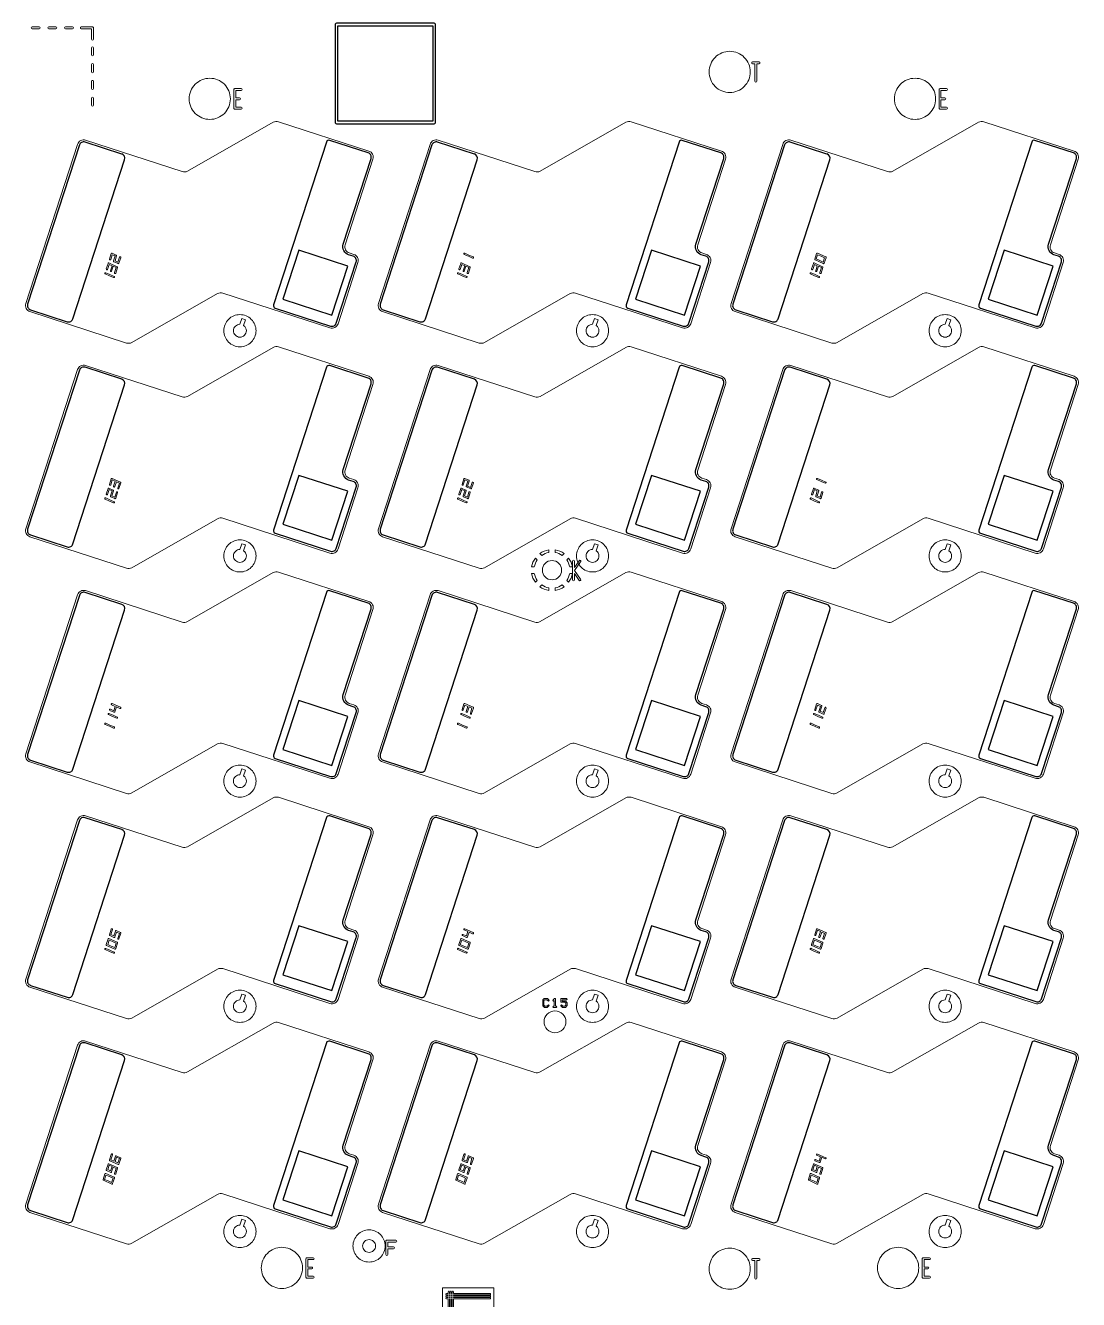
# Model space of a CAD drawing. Extents: x 2864 to 3941, y 2420 to 3182.
# Drawn here: x 3597.3 to 3679.1, y 2861.3 to 2960.3 of the extents above; entities that cross this region are included whole.
import ezdxf

# ---------------------------------------------------------------- set-up
doc = ezdxf.new("R2010")
doc.units = 0
doc.layers.get('0').update_dxf_attribs({"lineweight": 0})
for name, color, linetype in [('barcode', 1, 'Continuous'), ('susa-b', 2, 'Continuous'), ('susb-b', 3, 'Continuous'), ('二维码', 11, 'Continuous')]:
    doc.layers.add(name, color=color, linetype=linetype)

msp = doc.modelspace()

# ---------------------------------------------------------------- linework, layer by layer
for p, q in [((3637.051, 2918.741), (3636.907, 2918.884)), ((3637.952, 2919.321), (3637.952, 2919.524)), ((3636.907, 2917.003), (3637.051, 2917.146)), ((3638.429, 2883.967), (3638.528, 2883.967))]:
    msp.add_line(p, q)
at = {"linetype": 'Continuous'}
for points in [[(3629.154, 2952.738), (3629.154, 2960.338, 0.414228), (3629.054, 2960.438), (3621.454, 2960.438, 0.414228), (3621.354, 2960.338), (3621.354, 2952.738, 0.414228), (3621.454, 2952.638), (3629.054, 2952.638, 0.414228)], [(3598.353, 2960.002, 1), (3598.353, 2960.153), (3597.803, 2960.153, 1), (3597.803, 2960.002)], [(3599.653, 2960.002, 1), (3599.653, 2960.153), (3599.103, 2960.153, 1), (3599.103, 2960.002)], [(3600.953, 2960.002, 1), (3600.953, 2960.153), (3600.403, 2960.153, 1), (3600.403, 2960.002)], [(3602.578, 2959.203), (3602.578, 2960.077, 0.414239), (3602.503, 2960.153), (3601.628, 2960.153, 1), (3601.628, 2960.002), (3602.427, 2960.002), (3602.427, 2959.203, 1)], [(3602.578, 2957.978), (3602.578, 2958.528, 1), (3602.427, 2958.528), (3602.427, 2957.978, 1)], [(3653.61, 2956.661, 0.414214), (3652.01, 2958.261, 0.414214), (3650.41, 2956.661, 0.414214), (3652.01, 2955.061, 0.414214)], [(3602.578, 2956.678), (3602.578, 2957.228, 1), (3602.427, 2957.228), (3602.427, 2956.678, 1)], [(3654.288, 2957.301, 1), (3654.288, 2957.451), (3654.04, 2957.451), (3653.792, 2957.451, 1), (3653.792, 2957.301), (3653.965, 2957.301), (3653.965, 2955.936, 1), (3654.115, 2955.936), (3654.115, 2957.301)], [(3602.578, 2955.378), (3602.578, 2955.928, 1), (3602.427, 2955.928), (3602.427, 2955.378, 1)], [(3613.21, 2954.57, 0.414215), (3611.61, 2956.17, 0.414215), (3610.01, 2954.57, 0.414215), (3611.61, 2952.97, 0.414215)], [(3668.01, 2954.57, 0.414215), (3666.41, 2956.17, 0.414215), (3664.81, 2954.57, 0.414215), (3666.41, 2952.97, 0.414215)], [(3602.578, 2954.078), (3602.578, 2954.628, 1), (3602.427, 2954.628), (3602.427, 2954.078, 1)], [(3624.29, 2949.88, 0.41422), (3623.968, 2950.51), (3616.948, 2952.792, 0.211093), (3616.546, 2952.75), (3609.879, 2948.951, -0.211093), (3609.477, 2948.91), (3601.961, 2951.352, 0.41422), (3601.331, 2951.031), (3597.314, 2938.668, 0.414215), (3597.635, 2938.038), (3605.151, 2935.595, 0.211093), (3605.553, 2935.637), (3612.22, 2939.436, -0.211091), (3612.622, 2939.477), (3620.951, 2936.77, 0.414218), (3621.581, 2937.091), (3623.126, 2941.847, 0.414217), (3622.805, 2942.477), (3622.447, 2942.593, -0.414216), (3622.126, 2943.223)], [(3651.69, 2949.88, 0.41422), (3651.368, 2950.51), (3644.348, 2952.792, 0.211093), (3643.946, 2952.75), (3637.279, 2948.951, -0.211093), (3636.877, 2948.91), (3629.361, 2951.352, 0.41422), (3628.731, 2951.031), (3624.714, 2938.668, 0.414215), (3625.035, 2938.038), (3632.551, 2935.595, 0.211093), (3632.953, 2935.637), (3639.62, 2939.436, -0.211091), (3640.022, 2939.477), (3648.351, 2936.77, 0.414218), (3648.981, 2937.091), (3650.526, 2941.847, 0.414217), (3650.205, 2942.477), (3649.847, 2942.593, -0.414216), (3649.526, 2943.223)], [(3679.09, 2949.88, 0.41422), (3678.768, 2950.51), (3671.748, 2952.792, 0.211093), (3671.346, 2952.75), (3664.679, 2948.951, -0.211093), (3664.277, 2948.91), (3656.761, 2951.352, 0.41422), (3656.131, 2951.031), (3652.114, 2938.668, 0.414215), (3652.435, 2938.038), (3659.951, 2935.595, 0.211093), (3660.353, 2935.637), (3667.02, 2939.436, -0.211091), (3667.422, 2939.477), (3675.751, 2936.77, 0.414218), (3676.381, 2937.091), (3677.926, 2941.847, 0.414217), (3677.605, 2942.477), (3677.247, 2942.593, -0.414216), (3676.926, 2943.223)], [(3604.694, 2942.227, 1), (3604.599, 2942.257), (3604.475, 2941.878), (3604.246, 2941.981), (3604.373, 2942.37, 0.385532), (3604.346, 2942.431), (3604.025, 2942.574, 0.447551), (3603.957, 2942.544), (3603.816, 2942.112, 1), (3603.911, 2942.081), (3604.035, 2942.46), (3604.264, 2942.358), (3604.137, 2941.969, 0.385532), (3604.165, 2941.908), (3604.485, 2941.764, 0.447551), (3604.554, 2941.795)], [(3632.067, 2942.288), (3631.746, 2942.431), (3631.425, 2942.574, 1), (3631.384, 2942.483), (3631.705, 2942.34), (3632.026, 2942.196, 1)], [(3659.494, 2942.226, 0.385532), (3659.467, 2942.288), (3658.825, 2942.574, 0.447551), (3658.757, 2942.544), (3658.616, 2942.112, 0.385532), (3658.644, 2942.051), (3659.285, 2941.764, 0.447551), (3659.354, 2941.795)], [(3604.446, 2941.465, 0.385532), (3604.419, 2941.527), (3603.777, 2941.813, 0.447551), (3603.709, 2941.783), (3603.569, 2941.351, 1), (3603.664, 2941.32), (3603.787, 2941.699), (3604.017, 2941.597), (3603.89, 2941.208, 1), (3603.985, 2941.177), (3604.108, 2941.556), (3604.338, 2941.454), (3604.211, 2941.065, 1), (3604.306, 2941.034)], [(3631.846, 2941.465, 0.385532), (3631.819, 2941.527), (3631.177, 2941.813, 0.447551), (3631.109, 2941.783), (3630.969, 2941.351, 1), (3631.064, 2941.32), (3631.187, 2941.699), (3631.417, 2941.597), (3631.29, 2941.208, 1), (3631.385, 2941.177), (3631.508, 2941.556), (3631.738, 2941.454), (3631.611, 2941.065, 1), (3631.706, 2941.034)], [(3659.246, 2941.465, 0.385532), (3659.219, 2941.527), (3658.577, 2941.813, 0.447551), (3658.509, 2941.783), (3658.369, 2941.351, 1), (3658.464, 2941.32), (3658.587, 2941.699), (3658.817, 2941.597), (3658.69, 2941.208, 1), (3658.785, 2941.177), (3658.908, 2941.556), (3659.138, 2941.454), (3659.011, 2941.065, 1), (3659.106, 2941.034)], [(3604.172, 2940.766), (3603.851, 2940.909), (3603.53, 2941.053, 1), (3603.489, 2940.961), (3603.81, 2940.818), (3604.131, 2940.675, 1)], [(3631.572, 2940.766), (3631.251, 2940.909), (3630.93, 2941.053, 1), (3630.889, 2940.961), (3631.21, 2940.818), (3631.531, 2940.675, 1)], [(3658.972, 2940.766), (3658.651, 2940.909), (3658.33, 2941.053, 1), (3658.289, 2940.961), (3658.61, 2940.818), (3658.931, 2940.675, 1)], [(3615.202, 2936.551, 0.414215), (3613.952, 2937.801, 0.414215), (3612.702, 2936.551, 0.414215), (3613.952, 2935.301, 0.414215)], [(3614.452, 2936.551, -0.414217), (3613.952, 2936.051, -0.414217), (3613.452, 2936.551, -0.414217), (3613.952, 2937.051, -0.002897), (3613.957, 2937.051), (3614.103, 2937.502), (3614.388, 2937.409), (3614.242, 2936.958, -0.242589)], [(3642.602, 2936.551, 0.414215), (3641.352, 2937.801, 0.414215), (3640.102, 2936.551, 0.414215), (3641.352, 2935.301, 0.414215)], [(3641.852, 2936.551, -0.414217), (3641.352, 2936.051, -0.414217), (3640.852, 2936.551, -0.414217), (3641.352, 2937.051, -0.002897), (3641.357, 2937.051), (3641.503, 2937.502), (3641.788, 2937.409), (3641.642, 2936.958, -0.242589)], [(3670.002, 2936.551, 0.414215), (3668.752, 2937.801, 0.414215), (3667.502, 2936.551, 0.414215), (3668.752, 2935.301, 0.414215)], [(3669.252, 2936.551, -0.414217), (3668.752, 2936.051, -0.414217), (3668.252, 2936.551, -0.414217), (3668.752, 2937.051, -0.002897), (3668.757, 2937.051), (3668.903, 2937.502), (3669.188, 2937.409), (3669.042, 2936.958, -0.242589)], [(3624.29, 2932.38, 0.41422), (3623.968, 2933.01), (3616.948, 2935.292, 0.211093), (3616.546, 2935.25), (3609.879, 2931.451, -0.211093), (3609.477, 2931.41), (3601.961, 2933.852, 0.41422), (3601.331, 2933.531), (3597.314, 2921.168, 0.414215), (3597.635, 2920.538), (3605.151, 2918.095, 0.211093), (3605.553, 2918.137), (3612.22, 2921.936, -0.211091), (3612.622, 2921.977), (3620.951, 2919.27, 0.414218), (3621.581, 2919.591), (3623.126, 2924.347, 0.414217), (3622.805, 2924.977), (3622.447, 2925.093, -0.414216), (3622.126, 2925.723)], [(3651.69, 2932.38, 0.41422), (3651.368, 2933.01), (3644.348, 2935.292, 0.211093), (3643.946, 2935.25), (3637.279, 2931.451, -0.211093), (3636.877, 2931.41), (3629.361, 2933.852, 0.41422), (3628.731, 2933.531), (3624.714, 2921.168, 0.414215), (3625.035, 2920.538), (3632.551, 2918.095, 0.211093), (3632.953, 2918.137), (3639.62, 2921.936, -0.211091), (3640.022, 2921.977), (3648.351, 2919.27, 0.414218), (3648.981, 2919.591), (3650.526, 2924.347, 0.414217), (3650.205, 2924.977), (3649.847, 2925.093, -0.414216), (3649.526, 2925.723)], [(3679.09, 2932.38, 0.41422), (3678.768, 2933.01), (3671.748, 2935.292, 0.211093), (3671.346, 2935.25), (3664.679, 2931.451, -0.211093), (3664.277, 2931.41), (3656.761, 2933.852, 0.41422), (3656.131, 2933.531), (3652.114, 2921.168, 0.414215), (3652.435, 2920.538), (3659.951, 2918.095, 0.211093), (3660.353, 2918.137), (3667.02, 2921.936, -0.211091), (3667.422, 2921.977), (3675.751, 2919.27, 0.414218), (3676.381, 2919.591), (3677.926, 2924.347, 0.414217), (3677.605, 2924.977), (3677.247, 2925.093, -0.414216), (3676.926, 2925.723)], [(3604.694, 2924.726, 0.385532), (3604.667, 2924.788), (3604.025, 2925.074, 0.447551), (3603.957, 2925.044), (3603.816, 2924.612, 1), (3603.911, 2924.581), (3604.035, 2924.96), (3604.264, 2924.858), (3604.137, 2924.469, 1), (3604.232, 2924.438), (3604.356, 2924.817), (3604.585, 2924.715), (3604.458, 2924.325, 1), (3604.553, 2924.294)], [(3632.094, 2924.727, 1), (3631.999, 2924.757), (3631.875, 2924.378), (3631.646, 2924.481), (3631.773, 2924.87, 0.385532), (3631.746, 2924.931), (3631.425, 2925.074, 0.447551), (3631.357, 2925.044), (3631.216, 2924.612, 1), (3631.311, 2924.581), (3631.435, 2924.96), (3631.664, 2924.858), (3631.537, 2924.469, 0.385532), (3631.565, 2924.408), (3631.885, 2924.264, 0.447551), (3631.954, 2924.295)], [(3659.467, 2924.788), (3659.146, 2924.931), (3658.825, 2925.074, 1), (3658.784, 2924.983), (3659.105, 2924.84), (3659.426, 2924.696, 1)], [(3604.172, 2923.266), (3603.851, 2923.409), (3603.53, 2923.553, 1), (3603.489, 2923.461), (3603.81, 2923.318), (3604.131, 2923.175, 1)], [(3604.447, 2923.966, 1), (3604.351, 2923.997), (3604.228, 2923.617), (3603.999, 2923.72), (3604.126, 2924.109, 0.385532), (3604.098, 2924.17), (3603.777, 2924.313, 0.447551), (3603.709, 2924.283), (3603.569, 2923.851, 1), (3603.664, 2923.82), (3603.787, 2924.199), (3604.017, 2924.097), (3603.89, 2923.708, 0.385532), (3603.917, 2923.647), (3604.238, 2923.503, 0.447551), (3604.306, 2923.534)], [(3631.572, 2923.266), (3631.251, 2923.409), (3630.93, 2923.553, 1), (3630.889, 2923.461), (3631.21, 2923.318), (3631.531, 2923.175, 1)], [(3631.847, 2923.966, 1), (3631.751, 2923.997), (3631.628, 2923.617), (3631.399, 2923.72), (3631.526, 2924.109, 0.385532), (3631.498, 2924.17), (3631.177, 2924.313, 0.447551), (3631.109, 2924.283), (3630.969, 2923.851, 1), (3631.064, 2923.82), (3631.187, 2924.199), (3631.417, 2924.097), (3631.29, 2923.708, 0.385532), (3631.317, 2923.647), (3631.638, 2923.503, 0.447551), (3631.706, 2923.534)], [(3658.972, 2923.266), (3658.651, 2923.409), (3658.33, 2923.553, 1), (3658.289, 2923.461), (3658.61, 2923.318), (3658.931, 2923.175, 1)], [(3659.247, 2923.966, 1), (3659.151, 2923.997), (3659.028, 2923.617), (3658.799, 2923.72), (3658.926, 2924.109, 0.385532), (3658.898, 2924.17), (3658.577, 2924.313, 0.447551), (3658.509, 2924.283), (3658.369, 2923.851, 1), (3658.464, 2923.82), (3658.587, 2924.199), (3658.817, 2924.097), (3658.69, 2923.708, 0.385532), (3658.717, 2923.647), (3659.038, 2923.503, 0.447551), (3659.106, 2923.534)], [(3615.202, 2919.051, 0.414215), (3613.952, 2920.301, 0.414215), (3612.702, 2919.051, 0.414215), (3613.952, 2917.801, 0.414215)], [(3614.452, 2919.051, -0.414217), (3613.952, 2918.551, -0.414217), (3613.452, 2919.051, -0.414217), (3613.952, 2919.551, -0.002897), (3613.957, 2919.551), (3614.103, 2920.002), (3614.388, 2919.909), (3614.242, 2919.458, -0.242589)], [(3642.602, 2919.051, 0.414215), (3641.352, 2920.301, 0.414215), (3640.102, 2919.051, 0.414215), (3641.352, 2917.801, 0.414215)], [(3641.852, 2919.051, -0.414217), (3641.352, 2918.551, -0.414217), (3640.852, 2919.051, -0.414217), (3641.352, 2919.551, -0.002897), (3641.357, 2919.551), (3641.503, 2920.002), (3641.788, 2919.909), (3641.642, 2919.458, -0.242589)], [(3670.002, 2919.051, 0.414215), (3668.752, 2920.301, 0.414215), (3667.502, 2919.051, 0.414215), (3668.752, 2917.801, 0.414215)], [(3669.252, 2919.051, -0.414217), (3668.752, 2918.551, -0.414217), (3668.252, 2919.051, -0.414217), (3668.752, 2919.551, -0.002897), (3668.757, 2919.551), (3668.903, 2920.002), (3669.188, 2919.909), (3669.042, 2919.458, -0.242589)], [(3638.952, 2917.943, 0.414216), (3638.202, 2918.693, 0.414216), (3637.452, 2917.943, 0.414216), (3638.202, 2917.193, 0.414216)], [(3624.29, 2914.88, 0.41422), (3623.968, 2915.51), (3616.948, 2917.792, 0.211093), (3616.546, 2917.75), (3609.879, 2913.951, -0.211093), (3609.477, 2913.91), (3601.961, 2916.352, 0.41422), (3601.331, 2916.031), (3597.314, 2903.668, 0.414215), (3597.635, 2903.038), (3605.151, 2900.595, 0.211093), (3605.553, 2900.637), (3612.22, 2904.436, -0.211091), (3612.622, 2904.477), (3620.951, 2901.77, 0.414218), (3621.581, 2902.091), (3623.126, 2906.847, 0.414217), (3622.805, 2907.477), (3622.447, 2907.593, -0.414216), (3622.126, 2908.223)], [(3651.69, 2914.88, 0.41422), (3651.368, 2915.51), (3644.348, 2917.792, 0.211093), (3643.946, 2917.75), (3637.279, 2913.951, -0.211093), (3636.877, 2913.91), (3629.361, 2916.352, 0.41422), (3628.731, 2916.031), (3624.714, 2903.668, 0.414215), (3625.035, 2903.038), (3632.551, 2900.595, 0.211093), (3632.953, 2900.637), (3639.62, 2904.436, -0.211091), (3640.022, 2904.477), (3648.351, 2901.77, 0.414218), (3648.981, 2902.091), (3650.526, 2906.847, 0.414217), (3650.205, 2907.477), (3649.847, 2907.593, -0.414216), (3649.526, 2908.223)], [(3679.09, 2914.88, 0.41422), (3678.768, 2915.51), (3671.748, 2917.792, 0.211093), (3671.346, 2917.75), (3664.679, 2913.951, -0.211093), (3664.277, 2913.91), (3656.761, 2916.352, 0.41422), (3656.131, 2916.031), (3652.114, 2903.668, 0.414215), (3652.435, 2903.038), (3659.951, 2900.595, 0.211093), (3660.353, 2900.637), (3667.02, 2904.436, -0.211091), (3667.422, 2904.477), (3675.751, 2901.77, 0.414218), (3676.381, 2902.091), (3677.926, 2906.847, 0.414217), (3677.605, 2907.477), (3677.247, 2907.593, -0.414216), (3676.926, 2908.223)], [(3604.419, 2906.527), (3604.098, 2906.67), (3603.777, 2906.813, 1), (3603.737, 2906.722), (3604.058, 2906.579), (3604.379, 2906.435, 1)], [(3604.667, 2907.288), (3604.025, 2907.574, 1), (3603.984, 2907.483), (3604.264, 2907.358), (3604.155, 2907.022), (3603.884, 2907.142, 1), (3603.844, 2907.051), (3604.165, 2906.908, 0.447551), (3604.233, 2906.938), (3604.356, 2907.317), (3604.626, 2907.196, 1)], [(3631.819, 2906.527), (3631.498, 2906.67), (3631.177, 2906.813, 1), (3631.137, 2906.722), (3631.458, 2906.579), (3631.779, 2906.435, 1)], [(3632.094, 2907.226, 0.385532), (3632.067, 2907.288), (3631.425, 2907.574, 0.447551), (3631.357, 2907.544), (3631.216, 2907.112, 1), (3631.311, 2907.081), (3631.435, 2907.46), (3631.664, 2907.358), (3631.537, 2906.969, 1), (3631.632, 2906.938), (3631.756, 2907.317), (3631.985, 2907.215), (3631.858, 2906.825, 1), (3631.953, 2906.794)], [(3659.219, 2906.527), (3658.898, 2906.67), (3658.577, 2906.813, 1), (3658.537, 2906.722), (3658.858, 2906.579), (3659.179, 2906.435, 1)], [(3659.494, 2907.227, 1), (3659.399, 2907.257), (3659.275, 2906.878), (3659.046, 2906.981), (3659.173, 2907.37, 0.385532), (3659.146, 2907.431), (3658.825, 2907.574, 0.447551), (3658.757, 2907.544), (3658.616, 2907.112, 1), (3658.711, 2907.081), (3658.835, 2907.46), (3659.064, 2907.358), (3658.937, 2906.969, 0.385532), (3658.965, 2906.908), (3659.285, 2906.764, 0.447551), (3659.354, 2906.795)], [(3604.172, 2905.766), (3603.851, 2905.909), (3603.53, 2906.053, 1), (3603.489, 2905.961), (3603.81, 2905.818), (3604.131, 2905.675, 1)], [(3631.572, 2905.766), (3631.251, 2905.909), (3630.93, 2906.053, 1), (3630.889, 2905.961), (3631.21, 2905.818), (3631.531, 2905.675, 1)], [(3658.972, 2905.766), (3658.651, 2905.909), (3658.33, 2906.053, 1), (3658.289, 2905.961), (3658.61, 2905.818), (3658.931, 2905.675, 1)], [(3615.202, 2901.551, 0.414215), (3613.952, 2902.801, 0.414215), (3612.702, 2901.551, 0.414215), (3613.952, 2900.301, 0.414215)], [(3642.602, 2901.551, 0.414215), (3641.352, 2902.801, 0.414215), (3640.102, 2901.551, 0.414215), (3641.352, 2900.301, 0.414215)], [(3670.002, 2901.551, 0.414215), (3668.752, 2902.801, 0.414215), (3667.502, 2901.551, 0.414215), (3668.752, 2900.301, 0.414215)], [(3614.452, 2901.551, -0.414217), (3613.952, 2901.051, -0.414217), (3613.452, 2901.551, -0.414217), (3613.952, 2902.051, -0.002897), (3613.957, 2902.051), (3614.103, 2902.502), (3614.388, 2902.409), (3614.242, 2901.958, -0.242589)], [(3641.852, 2901.551, -0.414217), (3641.352, 2901.051, -0.414217), (3640.852, 2901.551, -0.414217), (3641.352, 2902.051, -0.002897), (3641.357, 2902.051), (3641.503, 2902.502), (3641.788, 2902.409), (3641.642, 2901.958, -0.242589)], [(3669.252, 2901.551, -0.414217), (3668.752, 2901.051, -0.414217), (3668.252, 2901.551, -0.414217), (3668.752, 2902.051, -0.002897), (3668.757, 2902.051), (3668.903, 2902.502), (3669.188, 2902.409), (3669.042, 2901.958, -0.242589)], [(3624.29, 2897.38, 0.41422), (3623.968, 2898.01), (3616.948, 2900.292, 0.211093), (3616.546, 2900.25), (3609.879, 2896.451, -0.211093), (3609.477, 2896.41), (3601.961, 2898.852, 0.41422), (3601.331, 2898.531), (3597.314, 2886.168, 0.414215), (3597.635, 2885.538), (3605.151, 2883.095, 0.211093), (3605.553, 2883.137), (3612.22, 2886.936, -0.211091), (3612.622, 2886.977), (3620.951, 2884.27, 0.414218), (3621.581, 2884.591), (3623.126, 2889.347, 0.414217), (3622.805, 2889.977), (3622.447, 2890.093, -0.414216), (3622.126, 2890.723)], [(3651.69, 2897.38, 0.41422), (3651.368, 2898.01), (3644.348, 2900.292, 0.211093), (3643.946, 2900.25), (3637.279, 2896.451, -0.211093), (3636.877, 2896.41), (3629.361, 2898.852, 0.41422), (3628.731, 2898.531), (3624.714, 2886.168, 0.414215), (3625.035, 2885.538), (3632.551, 2883.095, 0.211093), (3632.953, 2883.137), (3639.62, 2886.936, -0.211091), (3640.022, 2886.977), (3648.351, 2884.27, 0.414218), (3648.981, 2884.591), (3650.526, 2889.347, 0.414217), (3650.205, 2889.977), (3649.847, 2890.093, -0.414216), (3649.526, 2890.723)], [(3679.09, 2897.38, 0.41422), (3678.768, 2898.01), (3671.748, 2900.292, 0.211093), (3671.346, 2900.25), (3664.679, 2896.451, -0.211093), (3664.277, 2896.41), (3656.761, 2898.852, 0.41422), (3656.131, 2898.531), (3652.114, 2886.168, 0.414215), (3652.435, 2885.538), (3659.951, 2883.095, 0.211093), (3660.353, 2883.137), (3667.02, 2886.936, -0.211091), (3667.422, 2886.977), (3675.751, 2884.27, 0.414218), (3676.381, 2884.591), (3677.926, 2889.347, 0.414217), (3677.605, 2889.977), (3677.247, 2890.093, -0.414216), (3676.926, 2890.723)], [(3604.694, 2889.726, 0.385532), (3604.667, 2889.788), (3604.346, 2889.931, 0.447551), (3604.278, 2889.9), (3604.155, 2889.522), (3603.925, 2889.624), (3604.052, 2890.013, 1), (3603.957, 2890.044), (3603.816, 2889.612, 0.385532), (3603.844, 2889.551), (3604.165, 2889.408, 0.447551), (3604.233, 2889.438), (3604.356, 2889.817), (3604.585, 2889.715), (3604.458, 2889.325, 1), (3604.553, 2889.294)], [(3632.067, 2889.788), (3631.425, 2890.074, 1), (3631.384, 2889.983), (3631.664, 2889.858), (3631.555, 2889.522), (3631.284, 2889.642, 1), (3631.244, 2889.551), (3631.565, 2889.408, 0.447551), (3631.633, 2889.438), (3631.756, 2889.817), (3632.026, 2889.696, 1)], [(3659.494, 2889.726, 0.385532), (3659.467, 2889.788), (3658.825, 2890.074, 0.447551), (3658.757, 2890.044), (3658.616, 2889.612, 1), (3658.711, 2889.581), (3658.835, 2889.96), (3659.064, 2889.858), (3658.937, 2889.469, 1), (3659.032, 2889.438), (3659.156, 2889.817), (3659.385, 2889.715), (3659.258, 2889.325, 1), (3659.353, 2889.294)], [(3604.446, 2888.965, 0.385532), (3604.419, 2889.027), (3603.777, 2889.313, 0.447551), (3603.709, 2889.283), (3603.569, 2888.851, 0.385532), (3603.596, 2888.79), (3604.238, 2888.503, 0.447551), (3604.306, 2888.534)], [(3631.846, 2888.965, 0.385532), (3631.819, 2889.027), (3631.177, 2889.313, 0.447551), (3631.109, 2889.283), (3630.969, 2888.851, 0.385532), (3630.996, 2888.79), (3631.638, 2888.503, 0.447551), (3631.706, 2888.534)], [(3659.246, 2888.965, 0.385532), (3659.219, 2889.027), (3658.577, 2889.313, 0.447551), (3658.509, 2889.283), (3658.369, 2888.851, 0.385532), (3658.396, 2888.79), (3659.038, 2888.503, 0.447551), (3659.106, 2888.534)], [(3604.172, 2888.266), (3603.851, 2888.409), (3603.53, 2888.553, 1), (3603.489, 2888.461), (3603.81, 2888.318), (3604.131, 2888.175, 1)], [(3631.572, 2888.266), (3631.251, 2888.409), (3630.93, 2888.553, 1), (3630.889, 2888.461), (3631.21, 2888.318), (3631.531, 2888.175, 1)], [(3658.972, 2888.266), (3658.651, 2888.409), (3658.33, 2888.553, 1), (3658.289, 2888.461), (3658.61, 2888.318), (3658.931, 2888.175, 1)], [(3615.202, 2884.051, 0.414215), (3613.952, 2885.301, 0.414215), (3612.702, 2884.051, 0.414215), (3613.952, 2882.801, 0.414215)], [(3614.452, 2884.051, -0.414217), (3613.952, 2883.551, -0.414217), (3613.452, 2884.051, -0.414217), (3613.952, 2884.551, -0.002897), (3613.957, 2884.551), (3614.103, 2885.002), (3614.388, 2884.909), (3614.242, 2884.458, -0.242589)], [(3642.602, 2884.051, 0.414215), (3641.352, 2885.301, 0.414215), (3640.102, 2884.051, 0.414215), (3641.352, 2882.801, 0.414215)], [(3641.852, 2884.051, -0.414217), (3641.352, 2883.551, -0.414217), (3640.852, 2884.051, -0.414217), (3641.352, 2884.551, -0.002897), (3641.357, 2884.551), (3641.503, 2885.002), (3641.788, 2884.909), (3641.642, 2884.458, -0.242589)], [(3670.002, 2884.051, 0.414215), (3668.752, 2885.301, 0.414215), (3667.502, 2884.051, 0.414215), (3668.752, 2882.801, 0.414215)], [(3669.252, 2884.051, -0.414217), (3668.752, 2883.551, -0.414217), (3668.252, 2884.051, -0.414217), (3668.752, 2884.551, -0.002897), (3668.757, 2884.551), (3668.903, 2885.002), (3669.188, 2884.909), (3669.042, 2884.458, -0.242589)], [(3637.963, 2884.081, 1), (3637.892, 2884.151), (3637.807, 2884.067), (3637.65, 2884.067), (3637.58, 2884.137), (3637.58, 2884.493), (3637.65, 2884.563), (3637.807, 2884.563), (3637.892, 2884.478, 1), (3637.963, 2884.549), (3637.864, 2884.648, 0.200121), (3637.828, 2884.663), (3637.629, 2884.663, 0.200121), (3637.594, 2884.648), (3637.495, 2884.549, 0.200121), (3637.48, 2884.513), (3637.48, 2884.116, 0.200121), (3637.495, 2884.08), (3637.594, 2883.981, 0.200121), (3637.629, 2883.967), (3637.828, 2883.967, 0.200121), (3637.864, 2883.981)], [(3639.377, 2884.116), (3639.377, 2884.315, 0.200121), (3639.363, 2884.35), (3639.264, 2884.449, 0.200121), (3639.228, 2884.464), (3638.98, 2884.464), (3638.98, 2884.563), (3639.327, 2884.563, 1), (3639.327, 2884.663), (3638.93, 2884.663, 0.414253), (3638.88, 2884.613), (3638.88, 2884.414, 0.414253), (3638.93, 2884.364), (3639.207, 2884.364), (3639.277, 2884.294), (3639.277, 2884.137), (3639.207, 2884.067), (3639.05, 2884.067), (3638.965, 2884.151, 1), (3638.895, 2884.081), (3638.994, 2883.981, 0.200121), (3639.029, 2883.967), (3639.228, 2883.967, 0.200121), (3639.264, 2883.981), (3639.363, 2884.08, 0.200121)], [(3639.284, 2882.85, 0.414215), (3638.434, 2883.7, 0.414215), (3637.584, 2882.85, 0.414215), (3638.434, 2882, 0.414215)], [(3624.29, 2879.88, 0.41422), (3623.968, 2880.51), (3616.948, 2882.792, 0.211093), (3616.546, 2882.75), (3609.879, 2878.951, -0.211093), (3609.477, 2878.91), (3601.961, 2881.352, 0.41422), (3601.331, 2881.031), (3597.314, 2868.668, 0.414215), (3597.635, 2868.038), (3605.151, 2865.595, 0.211093), (3605.553, 2865.637), (3612.22, 2869.436, -0.211091), (3612.622, 2869.477), (3620.951, 2866.77, 0.414218), (3621.581, 2867.091), (3623.126, 2871.847, 0.414217), (3622.805, 2872.477), (3622.447, 2872.593, -0.414216), (3622.126, 2873.223)], [(3651.69, 2879.88, 0.41422), (3651.368, 2880.51), (3644.348, 2882.792, 0.211093), (3643.946, 2882.75), (3637.279, 2878.951, -0.211093), (3636.877, 2878.91), (3629.361, 2881.352, 0.41422), (3628.731, 2881.031), (3624.714, 2868.668, 0.414215), (3625.035, 2868.038), (3632.551, 2865.595, 0.211093), (3632.953, 2865.637), (3639.62, 2869.436, -0.211091), (3640.022, 2869.477), (3648.351, 2866.77, 0.414218), (3648.981, 2867.091), (3650.526, 2871.847, 0.414217), (3650.205, 2872.477), (3649.847, 2872.593, -0.414216), (3649.526, 2873.223)], [(3679.09, 2879.88, 0.41422), (3678.768, 2880.51), (3671.748, 2882.792, 0.211093), (3671.346, 2882.75), (3664.679, 2878.951, -0.211093), (3664.277, 2878.91), (3656.761, 2881.352, 0.41422), (3656.131, 2881.031), (3652.114, 2868.668, 0.414215), (3652.435, 2868.038), (3659.951, 2865.595, 0.211093), (3660.353, 2865.637), (3667.02, 2869.436, -0.211091), (3667.422, 2869.477), (3675.751, 2866.77, 0.414218), (3676.381, 2867.091), (3677.926, 2871.847, 0.414217), (3677.605, 2872.477), (3677.247, 2872.593, -0.414216), (3676.926, 2873.223)], [(3604.694, 2872.226, 0.385532), (3604.667, 2872.288), (3604.346, 2872.431, 0.447551), (3604.278, 2872.4), (3604.155, 2872.022), (3603.925, 2872.124), (3604.052, 2872.513, 1), (3603.957, 2872.544), (3603.816, 2872.112, 0.385532), (3603.844, 2872.051), (3604.485, 2871.764, 0.447551), (3604.554, 2871.795)], [(3632.094, 2872.226, 0.385532), (3632.067, 2872.288), (3631.746, 2872.431, 0.447551), (3631.678, 2872.4), (3631.555, 2872.022), (3631.325, 2872.124), (3631.452, 2872.513, 1), (3631.357, 2872.544), (3631.216, 2872.112, 0.385532), (3631.244, 2872.051), (3631.565, 2871.908, 0.447551), (3631.633, 2871.938), (3631.756, 2872.317), (3631.985, 2872.215), (3631.858, 2871.825, 1), (3631.953, 2871.794)], [(3659.467, 2872.288), (3658.825, 2872.574, 1), (3658.784, 2872.483), (3659.064, 2872.358), (3658.955, 2872.022), (3658.684, 2872.142, 1), (3658.644, 2872.051), (3658.965, 2871.908, 0.447551), (3659.033, 2871.938), (3659.156, 2872.317), (3659.426, 2872.196, 1)], [(3604.446, 2871.465, 0.385532), (3604.419, 2871.527), (3603.777, 2871.813, 0.447551), (3603.709, 2871.783), (3603.569, 2871.351, 0.385532), (3603.596, 2871.29), (3603.917, 2871.147, 0.447551), (3603.985, 2871.177), (3604.108, 2871.556), (3604.338, 2871.454), (3604.211, 2871.065, 1), (3604.306, 2871.034)], [(3631.846, 2871.465, 0.385532), (3631.819, 2871.527), (3631.177, 2871.813, 0.447551), (3631.109, 2871.783), (3630.969, 2871.351, 0.385532), (3630.996, 2871.29), (3631.317, 2871.147, 0.447551), (3631.385, 2871.177), (3631.508, 2871.556), (3631.738, 2871.454), (3631.611, 2871.065, 1), (3631.706, 2871.034)], [(3659.246, 2871.465, 0.385532), (3659.219, 2871.527), (3658.577, 2871.813, 0.447551), (3658.509, 2871.783), (3658.369, 2871.351, 0.385532), (3658.396, 2871.29), (3658.717, 2871.147, 0.447551), (3658.785, 2871.177), (3658.908, 2871.556), (3659.138, 2871.454), (3659.011, 2871.065, 1), (3659.106, 2871.034)], [(3604.199, 2870.705, 0.385532), (3604.172, 2870.766), (3603.53, 2871.053, 0.447551), (3603.462, 2871.022), (3603.322, 2870.591, 0.385532), (3603.349, 2870.529), (3603.991, 2870.243, 0.447551), (3604.059, 2870.273)], [(3631.599, 2870.705, 0.385532), (3631.572, 2870.766), (3630.93, 2871.053, 0.447551), (3630.862, 2871.022), (3630.722, 2870.591, 0.385532), (3630.749, 2870.529), (3631.391, 2870.243, 0.447551), (3631.459, 2870.273)], [(3658.999, 2870.705, 0.385532), (3658.972, 2870.766), (3658.33, 2871.053, 0.447551), (3658.262, 2871.022), (3658.122, 2870.591, 0.385532), (3658.149, 2870.529), (3658.791, 2870.243, 0.447551), (3658.859, 2870.273)], [(3615.202, 2866.551, 0.414215), (3613.952, 2867.801, 0.414215), (3612.702, 2866.551, 0.414215), (3613.952, 2865.301, 0.414215)], [(3614.452, 2866.551, -0.414217), (3613.952, 2866.051, -0.414217), (3613.452, 2866.551, -0.414217), (3613.952, 2867.051, -0.002897), (3613.957, 2867.051), (3614.103, 2867.502), (3614.388, 2867.409), (3614.242, 2866.958, -0.242589)], [(3642.602, 2866.551, 0.414215), (3641.352, 2867.801, 0.414215), (3640.102, 2866.551, 0.414215), (3641.352, 2865.301, 0.414215)], [(3641.852, 2866.551, -0.414217), (3641.352, 2866.051, -0.414217), (3640.852, 2866.551, -0.414217), (3641.352, 2867.051, -0.002897), (3641.357, 2867.051), (3641.503, 2867.502), (3641.788, 2867.409), (3641.642, 2866.958, -0.242589)], [(3670.002, 2866.551, 0.414215), (3668.752, 2867.801, 0.414215), (3667.502, 2866.551, 0.414215), (3668.752, 2865.301, 0.414215)], [(3669.252, 2866.551, -0.414217), (3668.752, 2866.051, -0.414217), (3668.252, 2866.551, -0.414217), (3668.752, 2867.051, -0.002897), (3668.757, 2867.051), (3668.903, 2867.502), (3669.188, 2867.409), (3669.042, 2866.958, -0.242589)], [(3625.238, 2865.427, 0.414215), (3623.988, 2866.677, 0.414215), (3622.738, 2865.427, 0.414215), (3623.988, 2864.177, 0.414215)], [(3618.814, 2863.724, 0.414215), (3617.214, 2865.324, 0.414215), (3615.614, 2863.724, 0.414215), (3617.214, 2862.124, 0.414215)], [(3624.488, 2865.427, -0.414217), (3623.988, 2864.927, -0.414217), (3623.488, 2865.427, -0.414217), (3623.988, 2865.927, -0.414217)], [(3626.067, 2865.724, 1), (3626.067, 2865.874), (3625.371, 2865.874, 0.414241), (3625.296, 2865.799), (3625.296, 2864.756, 1), (3625.446, 2864.756), (3625.446, 2865.202), (3625.893, 2865.202, 1), (3625.893, 2865.352), (3625.446, 2865.352), (3625.446, 2865.724)], [(3653.61, 2863.661, 0.414214), (3652.01, 2865.261, 0.414214), (3650.41, 2863.661, 0.414214), (3652.01, 2862.061, 0.414214)], [(3666.699, 2863.724, 0.414215), (3665.099, 2865.324, 0.414215), (3663.499, 2863.724, 0.414215), (3665.099, 2862.124, 0.414215)], [(3654.288, 2864.301, 1), (3654.288, 2864.451), (3654.04, 2864.451), (3653.792, 2864.451, 1), (3653.792, 2864.301), (3653.965, 2864.301), (3653.965, 2862.936, 1), (3654.115, 2862.936), (3654.115, 2864.301)]]:
    msp.add_lwpolyline(points, format="xyb", close=True, dxfattribs=at)
for points in [[(3628.954, 2952.838), (3621.554, 2952.838), (3621.554, 2960.238), (3628.954, 2960.238)], [(3659.385, 2942.215), (3659.275, 2941.878), (3659.005, 2941.999), (3658.725, 2942.124), (3658.835, 2942.46), (3659.105, 2942.34)], [(3604.338, 2888.954), (3604.228, 2888.617), (3603.958, 2888.738), (3603.678, 2888.863), (3603.787, 2889.199), (3604.058, 2889.079)], [(3631.738, 2888.954), (3631.628, 2888.617), (3631.358, 2888.738), (3631.078, 2888.863), (3631.187, 2889.199), (3631.458, 2889.079)], [(3659.138, 2888.954), (3659.028, 2888.617), (3658.758, 2888.738), (3658.478, 2888.863), (3658.587, 2889.199), (3658.858, 2889.079)], [(3604.585, 2872.215), (3604.475, 2871.878), (3604.246, 2871.981), (3604.356, 2872.317)], [(3604.017, 2871.597), (3603.907, 2871.261), (3603.678, 2871.363), (3603.787, 2871.699)], [(3631.417, 2871.597), (3631.307, 2871.261), (3631.078, 2871.363), (3631.187, 2871.699)], [(3658.817, 2871.597), (3658.707, 2871.261), (3658.478, 2871.363), (3658.587, 2871.699)], [(3604.09, 2870.693), (3603.981, 2870.357), (3603.711, 2870.477), (3603.431, 2870.602), (3603.54, 2870.939), (3603.81, 2870.818)], [(3631.49, 2870.693), (3631.381, 2870.357), (3631.111, 2870.477), (3630.831, 2870.602), (3630.94, 2870.939), (3631.21, 2870.818)], [(3658.89, 2870.693), (3658.781, 2870.357), (3658.511, 2870.477), (3658.231, 2870.602), (3658.34, 2870.939), (3658.61, 2870.818)], [(3633.692, 2858.177), (3633.692, 2862.177), (3629.692, 2862.177), (3629.692, 2858.177)], [(3630.299, 2861.57), (3630.299, 2861.631), (3630.237, 2861.631), (3630.237, 2861.57)], [(3630.299, 2861.418), (3630.299, 2861.479), (3630.237, 2861.479), (3630.237, 2861.418)], [(3630.451, 2861.57), (3630.451, 2861.631), (3630.39, 2861.631), (3630.39, 2861.57)], [(3630.451, 2861.418), (3630.451, 2861.479), (3630.39, 2861.479), (3630.39, 2861.418)]]:
    msp.add_lwpolyline(points, close=True, dxfattribs=at)
for points in [[(3614.049, 2953.77, 1), (3614.049, 2953.92), (3613.627, 2953.92), (3613.627, 2954.49), (3613.925, 2954.49, 1), (3613.925, 2954.64), (3613.627, 2954.64), (3613.627, 2955.21), (3614.049, 2955.21, 1), (3614.049, 2955.36), (3613.552, 2955.36, 0.414241), (3613.477, 2955.285), (3613.477, 2954.565)], [(3668.849, 2953.77, 1), (3668.849, 2953.92), (3668.427, 2953.92), (3668.427, 2954.49), (3668.725, 2954.49, 1), (3668.725, 2954.64), (3668.427, 2954.64), (3668.427, 2955.21), (3668.849, 2955.21, 1), (3668.849, 2955.36), (3668.352, 2955.36, 0.414241), (3668.277, 2955.285), (3668.277, 2954.565)], [(3613.477, 2954.565), (3613.477, 2953.845, 0.414241), (3613.552, 2953.77), (3614.049, 2953.77)], [(3668.277, 2954.565), (3668.277, 2953.845, 0.414241), (3668.352, 2953.77), (3668.849, 2953.77)], [(3636.621, 2918.193), (3636.824, 2918.193, -0.106992), (3637.051, 2918.741)], [(3637.261, 2919.238), (3637.404, 2919.094, -0.106991), (3637.952, 2919.321)], [(3638.452, 2919.524), (3638.452, 2919.321, -0.106992), (3638.999, 2919.094), (3639.142, 2919.238)], [(3639.496, 2918.884), (3639.352, 2918.741, -0.106991), (3639.579, 2918.193), (3639.782, 2918.193)], [(3639.945, 2918.156), (3639.945, 2918.636, 1), (3639.795, 2918.636), (3639.795, 2917.195, 1), (3639.945, 2917.195), (3639.945, 2917.674)], [(3640.428, 2917.238), (3639.961, 2917.915), (3640.428, 2918.593, 1), (3640.305, 2918.678), (3639.945, 2918.156)], [(3637.051, 2917.146, -0.106993), (3636.824, 2917.693), (3636.621, 2917.693)], [(3639.782, 2917.693), (3639.579, 2917.693, -0.106992), (3639.352, 2917.146), (3639.496, 2917.003)], [(3639.945, 2917.674), (3640.305, 2917.153, 1), (3640.428, 2917.238)], [(3637.952, 2916.363), (3637.952, 2916.566, -0.106992), (3637.404, 2916.793), (3637.261, 2916.649)], [(3639.142, 2916.649), (3638.999, 2916.793, -0.106991), (3638.452, 2916.566), (3638.452, 2916.363)], [(3638.528, 2883.967, 1), (3638.528, 2884.067), (3638.479, 2884.067), (3638.479, 2884.613, 0.669786), (3638.393, 2884.648), (3638.294, 2884.549, 1), (3638.365, 2884.478), (3638.379, 2884.492)], [(3638.379, 2884.492), (3638.379, 2884.067), (3638.329, 2884.067, 1), (3638.329, 2883.967), (3638.429, 2883.967)], [(3619.653, 2862.923, 1), (3619.653, 2863.073), (3619.231, 2863.073), (3619.231, 2863.643), (3619.529, 2863.643, 1), (3619.529, 2863.793), (3619.231, 2863.793), (3619.231, 2864.364), (3619.653, 2864.364, 1), (3619.653, 2864.514), (3619.156, 2864.514, 0.414241), (3619.081, 2864.439), (3619.081, 2863.718)], [(3667.538, 2862.923, 1), (3667.538, 2863.073), (3667.117, 2863.073), (3667.117, 2863.643), (3667.414, 2863.643, 1), (3667.414, 2863.793), (3667.117, 2863.793), (3667.117, 2864.364), (3667.538, 2864.364, 1), (3667.538, 2864.514), (3667.042, 2864.514, 0.414241), (3666.967, 2864.439), (3666.967, 2863.718)], [(3619.081, 2863.718), (3619.081, 2862.998, 0.414241), (3619.156, 2862.923), (3619.653, 2862.923)], [(3666.967, 2863.718), (3666.967, 2862.998, 0.414241), (3667.042, 2862.923), (3667.538, 2862.923)], [(3630.146, 2858.484), (3630.146, 2861.327), (3629.996, 2861.327, -1), (3629.996, 2861.418), (3630.146, 2861.418), (3630.146, 2861.479), (3629.996, 2861.479, -1), (3629.996, 2861.57), (3630.146, 2861.57), (3630.146, 2861.631), (3629.996, 2861.631, -1), (3629.996, 2861.722), (3630.146, 2861.722), (3630.146, 2861.873, -1), (3630.237, 2861.873), (3630.237, 2861.722), (3630.299, 2861.722), (3630.299, 2861.873, -1), (3630.39, 2861.873), (3630.39, 2861.722), (3630.451, 2861.722), (3630.451, 2861.873, -1), (3630.542, 2861.873), (3630.542, 2861.722), (3633.385, 2861.722, -1), (3633.385, 2861.631), (3630.542, 2861.631), (3630.542, 2861.57), (3633.385, 2861.57, -1), (3633.385, 2861.479), (3630.542, 2861.479), (3630.542, 2861.418), (3633.385, 2861.418, -1), (3633.385, 2861.327), (3630.542, 2861.327), (3630.542, 2858.484, -1)], [(3630.299, 2858.484), (3630.299, 2861.327), (3630.237, 2861.327), (3630.237, 2858.484, -1)], [(3630.451, 2858.484), (3630.451, 2861.327), (3630.39, 2861.327), (3630.39, 2858.484, -1)]]:
    msp.add_lwpolyline(points, format="xyb", dxfattribs=at)
for start, end in [(143.9894, 171.01078), (98.98922, 126.0106), (53.9894, 81.01078), (8.98922, 36.0106), (188.98939, 216.01078), (323.9894, 351.01078), (233.98937, 261.01066), (278.98922, 306.0106)]:
    msp.add_arc((3638.202, 2917.943), 1.6, start, end)
at = {"layer": 'barcode', "linetype": 'Continuous'}
for points in [[(3618.529, 2942.812), (3617.293, 2939.007), (3621.097, 2937.771), (3622.333, 2941.576)], [(3645.929, 2942.812), (3644.693, 2939.007), (3648.497, 2937.771), (3649.733, 2941.576)], [(3673.329, 2942.812), (3672.093, 2939.007), (3675.897, 2937.771), (3677.133, 2941.576)], [(3618.529, 2925.312), (3617.293, 2921.507), (3621.097, 2920.271), (3622.333, 2924.076)], [(3645.929, 2925.312), (3644.693, 2921.507), (3648.497, 2920.271), (3649.733, 2924.076)], [(3673.329, 2925.312), (3672.093, 2921.507), (3675.897, 2920.271), (3677.133, 2924.076)], [(3618.529, 2907.812), (3617.293, 2904.007), (3621.097, 2902.771), (3622.333, 2906.576)], [(3645.929, 2907.812), (3644.693, 2904.007), (3648.497, 2902.771), (3649.733, 2906.576)], [(3673.329, 2907.812), (3672.093, 2904.007), (3675.897, 2902.771), (3677.133, 2906.576)], [(3618.529, 2890.312), (3617.293, 2886.507), (3621.097, 2885.271), (3622.333, 2889.076)], [(3645.929, 2890.312), (3644.693, 2886.507), (3648.497, 2885.271), (3649.733, 2889.076)], [(3673.329, 2890.312), (3672.093, 2886.507), (3675.897, 2885.271), (3677.133, 2889.076)], [(3618.529, 2872.812), (3617.293, 2869.007), (3621.097, 2867.771), (3622.333, 2871.576)], [(3645.929, 2872.812), (3644.693, 2869.007), (3648.497, 2867.771), (3649.733, 2871.576)], [(3673.329, 2872.812), (3672.093, 2869.007), (3675.897, 2867.771), (3677.133, 2871.576)]]:
    msp.add_lwpolyline(points, close=True, dxfattribs=at)
at = {"layer": 'susa-b'}
for p, q in [((3600.976, 2937.478), (3604.993, 2949.841)), ((3628.376, 2937.478), (3632.393, 2949.841)), ((3655.776, 2937.478), (3659.793, 2949.841)), ((3600.976, 2919.978), (3604.993, 2932.341)), ((3628.376, 2919.978), (3632.393, 2932.341)), ((3655.776, 2919.978), (3659.793, 2932.341)), ((3600.976, 2902.478), (3604.993, 2914.841)), ((3628.376, 2902.478), (3632.393, 2914.841)), ((3655.776, 2902.478), (3659.793, 2914.841)), ((3600.976, 2884.978), (3604.993, 2897.341)), ((3628.376, 2884.978), (3632.393, 2897.341)), ((3655.776, 2884.978), (3659.793, 2897.341)), ((3600.976, 2867.478), (3604.993, 2879.841)), ((3628.376, 2867.478), (3632.393, 2879.841)), ((3655.776, 2867.478), (3659.793, 2879.841))]:
    msp.add_line(p, q, dxfattribs=at)
at = {"layer": 'susa-b', "linetype": 'Continuous'}
for points in [[(3604.769, 2950.282), (3601.915, 2951.21, 0.414216), (3601.474, 2950.985), (3597.456, 2938.621, 0.414218), (3597.681, 2938.18), (3600.535, 2937.253)], [(3632.169, 2950.282), (3629.315, 2951.21, 0.414216), (3628.874, 2950.985), (3624.856, 2938.621, 0.414218), (3625.081, 2938.18), (3627.935, 2937.253)], [(3659.569, 2950.282), (3656.715, 2951.21, 0.414216), (3656.274, 2950.985), (3652.256, 2938.621, 0.414218), (3652.481, 2938.18), (3655.335, 2937.253)], [(3604.769, 2932.782), (3601.915, 2933.71, 0.414216), (3601.474, 2933.485), (3597.456, 2921.121, 0.414218), (3597.681, 2920.68), (3600.535, 2919.753)], [(3632.169, 2932.782), (3629.315, 2933.71, 0.414216), (3628.874, 2933.485), (3624.856, 2921.121, 0.414218), (3625.081, 2920.68), (3627.935, 2919.753)], [(3659.569, 2932.782), (3656.715, 2933.71, 0.414216), (3656.274, 2933.485), (3652.256, 2921.121, 0.414218), (3652.481, 2920.68), (3655.335, 2919.753)], [(3604.769, 2915.282), (3601.915, 2916.21, 0.414216), (3601.474, 2915.985), (3597.456, 2903.621, 0.414218), (3597.681, 2903.18), (3600.535, 2902.253)], [(3632.169, 2915.282), (3629.315, 2916.21, 0.414216), (3628.874, 2915.985), (3624.856, 2903.621, 0.414218), (3625.081, 2903.18), (3627.935, 2902.253)], [(3659.569, 2915.282), (3656.715, 2916.21, 0.414216), (3656.274, 2915.985), (3652.256, 2903.621, 0.414218), (3652.481, 2903.18), (3655.335, 2902.253)], [(3604.769, 2897.782), (3601.915, 2898.71, 0.414216), (3601.474, 2898.485), (3597.456, 2886.121, 0.414218), (3597.681, 2885.68), (3600.535, 2884.753)], [(3632.169, 2897.782), (3629.315, 2898.71, 0.414216), (3628.874, 2898.485), (3624.856, 2886.121, 0.414218), (3625.081, 2885.68), (3627.935, 2884.753)], [(3659.569, 2897.782), (3656.715, 2898.71, 0.414216), (3656.274, 2898.485), (3652.256, 2886.121, 0.414218), (3652.481, 2885.68), (3655.335, 2884.753)], [(3604.769, 2880.282), (3601.915, 2881.21, 0.414216), (3601.474, 2880.985), (3597.456, 2868.621, 0.414218), (3597.681, 2868.18), (3600.535, 2867.253)], [(3632.169, 2880.282), (3629.315, 2881.21, 0.414216), (3628.874, 2880.985), (3624.856, 2868.621, 0.414218), (3625.081, 2868.18), (3627.935, 2867.253)], [(3659.569, 2880.282), (3656.715, 2881.21, 0.414216), (3656.274, 2880.985), (3652.256, 2868.621, 0.414218), (3652.481, 2868.18), (3655.335, 2867.253)]]:
    msp.add_lwpolyline(points, format="xyb", dxfattribs=at)
at = {"layer": 'susa-b'}
for centre, start, end in [((3604.66, 2949.95), 341.99977, 71.99977), ((3632.06, 2949.95), 341.99977, 71.99977), ((3659.46, 2949.95), 341.99977, 71.99977), ((3600.643, 2937.586), 251.99971, 342.0001), ((3628.043, 2937.586), 251.99971, 342.0001), ((3655.443, 2937.586), 251.99971, 342.0001), ((3604.66, 2932.45), 341.99977, 71.99977), ((3632.06, 2932.45), 341.99977, 71.99977), ((3659.46, 2932.45), 341.99977, 71.99977), ((3600.643, 2920.086), 251.99971, 342.0001), ((3628.043, 2920.086), 251.99971, 342.0001), ((3655.443, 2920.086), 251.99971, 342.0001), ((3604.66, 2914.95), 341.99977, 71.99977), ((3632.06, 2914.95), 341.99977, 71.99977), ((3659.46, 2914.95), 341.99977, 71.99977), ((3600.643, 2902.586), 251.99971, 342.0001), ((3628.043, 2902.586), 251.99971, 342.0001), ((3655.443, 2902.586), 251.99971, 342.0001), ((3604.66, 2897.45), 341.99977, 71.99977), ((3632.06, 2897.45), 341.99977, 71.99977), ((3659.46, 2897.45), 341.99977, 71.99977), ((3600.643, 2885.086), 251.99971, 342.0001), ((3628.043, 2885.086), 251.99971, 342.0001), ((3655.443, 2885.086), 251.99971, 342.0001), ((3604.66, 2879.95), 341.99977, 71.99977), ((3632.06, 2879.95), 341.99977, 71.99977), ((3659.46, 2879.95), 341.99977, 71.99977), ((3600.643, 2867.586), 251.99971, 342.0001), ((3628.043, 2867.586), 251.99971, 342.0001), ((3655.443, 2867.586), 251.99971, 342.0001)]:
    msp.add_arc(centre, 0.35, start, end, dxfattribs=at)
at = {"layer": 'susb-b'}
for p, q in [((3623.922, 2950.368), (3620.927, 2951.341)), ((3651.322, 2950.368), (3648.327, 2951.341)), ((3678.722, 2950.368), (3675.727, 2951.341)), ((3623.922, 2932.868), (3620.927, 2933.841)), ((3651.322, 2932.868), (3648.327, 2933.841)), ((3678.722, 2932.868), (3675.727, 2933.841)), ((3623.922, 2915.368), (3620.927, 2916.341)), ((3651.322, 2915.368), (3648.327, 2916.341)), ((3678.722, 2915.368), (3675.727, 2916.341)), ((3623.922, 2897.868), (3620.927, 2898.841)), ((3651.322, 2897.868), (3648.327, 2898.841)), ((3678.722, 2897.868), (3675.727, 2898.841)), ((3623.922, 2880.368), (3620.927, 2881.341)), ((3651.322, 2880.368), (3648.327, 2881.341)), ((3678.722, 2880.368), (3675.727, 2881.341))]:
    msp.add_line(p, q, dxfattribs=at)
at = {"layer": 'susb-b', "linetype": 'Continuous'}
for points in [[(3620.675, 2951.213), (3616.565, 2938.564, 0.414221), (3616.693, 2938.312)], [(3616.693, 2938.312), (3620.997, 2936.913, 0.414222), (3621.438, 2937.138), (3622.984, 2941.893, 0.414218), (3622.759, 2942.334), (3622.401, 2942.45, -0.414217), (3621.984, 2943.269), (3624.147, 2949.927, 0.414216), (3623.922, 2950.368)], [(3648.075, 2951.213), (3643.965, 2938.564, 0.414221), (3644.093, 2938.312)], [(3644.093, 2938.312), (3648.397, 2936.913, 0.414222), (3648.838, 2937.138), (3650.384, 2941.893, 0.414218), (3650.159, 2942.334), (3649.801, 2942.45, -0.414217), (3649.384, 2943.269), (3651.547, 2949.927, 0.414216), (3651.322, 2950.368)], [(3675.475, 2951.213), (3671.365, 2938.564, 0.414221), (3671.493, 2938.312)], [(3671.493, 2938.312), (3675.797, 2936.913, 0.414222), (3676.238, 2937.138), (3677.784, 2941.893, 0.414218), (3677.559, 2942.334), (3677.201, 2942.45, -0.414217), (3676.784, 2943.269), (3678.947, 2949.927, 0.414216), (3678.722, 2950.368)], [(3620.675, 2933.713), (3616.565, 2921.064, 0.414221), (3616.693, 2920.812)], [(3648.075, 2933.713), (3643.965, 2921.064, 0.414221), (3644.093, 2920.812)], [(3675.475, 2933.713), (3671.365, 2921.064, 0.414221), (3671.493, 2920.812)], [(3616.693, 2920.812), (3620.997, 2919.413, 0.414222), (3621.438, 2919.638), (3622.984, 2924.393, 0.414218), (3622.759, 2924.834), (3622.401, 2924.95, -0.414217), (3621.984, 2925.769), (3624.147, 2932.427, 0.414216), (3623.922, 2932.868)], [(3644.093, 2920.812), (3648.397, 2919.413, 0.414222), (3648.838, 2919.638), (3650.384, 2924.393, 0.414218), (3650.159, 2924.834), (3649.801, 2924.95, -0.414217), (3649.384, 2925.769), (3651.547, 2932.427, 0.414216), (3651.322, 2932.868)], [(3671.493, 2920.812), (3675.797, 2919.413, 0.414222), (3676.238, 2919.638), (3677.784, 2924.393, 0.414218), (3677.559, 2924.834), (3677.201, 2924.95, -0.414217), (3676.784, 2925.769), (3678.947, 2932.427, 0.414216), (3678.722, 2932.868)], [(3620.675, 2916.213), (3616.565, 2903.564, 0.414221), (3616.693, 2903.312)], [(3648.075, 2916.213), (3643.965, 2903.564, 0.414221), (3644.093, 2903.312)], [(3675.475, 2916.213), (3671.365, 2903.564, 0.414221), (3671.493, 2903.312)], [(3616.693, 2903.312), (3620.997, 2901.913, 0.414222), (3621.438, 2902.138), (3622.984, 2906.893, 0.414218), (3622.759, 2907.334), (3622.401, 2907.45, -0.414217), (3621.984, 2908.269), (3624.147, 2914.927, 0.414216), (3623.922, 2915.368)], [(3644.093, 2903.312), (3648.397, 2901.913, 0.414222), (3648.838, 2902.138), (3650.384, 2906.893, 0.414218), (3650.159, 2907.334), (3649.801, 2907.45, -0.414217), (3649.384, 2908.269), (3651.547, 2914.927, 0.414216), (3651.322, 2915.368)], [(3671.493, 2903.312), (3675.797, 2901.913, 0.414222), (3676.238, 2902.138), (3677.784, 2906.893, 0.414218), (3677.559, 2907.334), (3677.201, 2907.45, -0.414217), (3676.784, 2908.269), (3678.947, 2914.927, 0.414216), (3678.722, 2915.368)], [(3620.675, 2898.713), (3616.565, 2886.064, 0.414221), (3616.693, 2885.812)], [(3616.693, 2885.812), (3620.997, 2884.413, 0.414222), (3621.438, 2884.638), (3622.984, 2889.393, 0.414218), (3622.759, 2889.834), (3622.401, 2889.95, -0.414217), (3621.984, 2890.769), (3624.147, 2897.427, 0.414216), (3623.922, 2897.868)], [(3648.075, 2898.713), (3643.965, 2886.064, 0.414221), (3644.093, 2885.812)], [(3644.093, 2885.812), (3648.397, 2884.413, 0.414222), (3648.838, 2884.638), (3650.384, 2889.393, 0.414218), (3650.159, 2889.834), (3649.801, 2889.95, -0.414217), (3649.384, 2890.769), (3651.547, 2897.427, 0.414216), (3651.322, 2897.868)], [(3675.475, 2898.713), (3671.365, 2886.064, 0.414221), (3671.493, 2885.812)], [(3671.493, 2885.812), (3675.797, 2884.413, 0.414222), (3676.238, 2884.638), (3677.784, 2889.393, 0.414218), (3677.559, 2889.834), (3677.201, 2889.95, -0.414217), (3676.784, 2890.769), (3678.947, 2897.427, 0.414216), (3678.722, 2897.868)], [(3620.675, 2881.213), (3616.565, 2868.564, 0.414221), (3616.693, 2868.312)], [(3648.075, 2881.213), (3643.965, 2868.564, 0.414221), (3644.093, 2868.312)], [(3675.475, 2881.213), (3671.365, 2868.564, 0.414221), (3671.493, 2868.312)], [(3616.693, 2868.312), (3620.997, 2866.913, 0.414222), (3621.438, 2867.138), (3622.984, 2871.893, 0.414218), (3622.759, 2872.334), (3622.401, 2872.45, -0.414217), (3621.984, 2873.269), (3624.147, 2879.927, 0.414216), (3623.922, 2880.368)], [(3644.093, 2868.312), (3648.397, 2866.913, 0.414222), (3648.838, 2867.138), (3650.384, 2871.893, 0.414218), (3650.159, 2872.334), (3649.801, 2872.45, -0.414217), (3649.384, 2873.269), (3651.547, 2879.927, 0.414216), (3651.322, 2880.368)], [(3671.493, 2868.312), (3675.797, 2866.913, 0.414222), (3676.238, 2867.138), (3677.784, 2871.893, 0.414218), (3677.559, 2872.334), (3677.201, 2872.45, -0.414217), (3676.784, 2873.269), (3678.947, 2879.927, 0.414216), (3678.722, 2880.368)]]:
    msp.add_lwpolyline(points, format="xyb", dxfattribs=at)
at = {"layer": 'susb-b'}
for centre in [(3620.865, 2951.151), (3648.265, 2951.151), (3675.665, 2951.151), (3620.865, 2933.651), (3648.265, 2933.651), (3675.665, 2933.651), (3620.865, 2916.151), (3648.265, 2916.151), (3675.665, 2916.151), (3620.865, 2898.651), (3648.265, 2898.651), (3675.665, 2898.651), (3620.865, 2881.151), (3648.265, 2881.151), (3675.665, 2881.151)]:
    msp.add_arc(centre, 0.2, 72.00035, 162.00035, dxfattribs=at)
at = {"layer": '二维码', "linetype": 'Continuous'}
msp.add_lwpolyline([(3629.154, 2952.738), (3629.154, 2960.338, 0.414228), (3629.054, 2960.438), (3621.454, 2960.438, 0.414228), (3621.354, 2960.338), (3621.354, 2952.738, 0.414228), (3621.454, 2952.638), (3629.054, 2952.638, 0.414228)], format="xyb", close=True, dxfattribs=at)
msp.add_lwpolyline([(3628.954, 2952.838), (3621.554, 2952.838), (3621.554, 2960.238), (3628.954, 2960.238)], close=True, dxfattribs=at)

doc.saveas('drawing.dxf')
